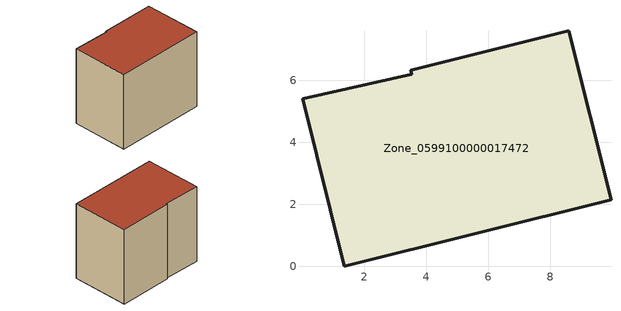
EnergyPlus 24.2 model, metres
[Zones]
Zone_0599100000017472
 floor ground (C_G): 9.96,2.14 1.36,0 0.01,5.39 3.54,6.19 3.51,6.31 8.59,7.59 z0
 wall outside (C_F): 9.96,2.14 8.59,7.59 3.51,6.31 3.54,6.19 0.01,5.39 1.36,0 9.96,2.14 z0:7.58
 roof outside (C_R): 1.36,0 9.96,2.14 8.59,7.59 3.51,6.31 3.54,6.19 0.01,5.39 z7.58
[BUILDING]
Pand.0599100000017472: North Axis=0; Terrain=City; Loads Convergence Tolerance Value=0.04; Temperature Convergence Tolerance Value=0.4; Solar Distribution=FullExterior; Maximum Number of Warmup Days=25; Minimum Number of Warmup Days=1
[Site:Location]
Rotterdam.The.Hague.AP_ZH_NLD Design_Conditions: Latitude=51.96; Longitude=4.45; Time Zone=1; Elevation=-4.5
[SITE:GROUNDTEMPERATURE:BUILDINGSURFACE]
18, 18, 18, 18, 18, 18, 18, 18, 18, 18, 18, 18
[MATERIAL] Thermal Absorptance=0.9; Solar Absorptance=0.7; Visible Absorptance=0.7
Name | Roughness | Thickness | Conductivity | Density | Specific Heat
G.TC.1975-1991 | MediumSmooth | 0.15 | 0.288461 | 540 | 1210
F.TC.1975-1991 | Rough | 0.3 | 0.230769 | 1920 | 840
R.TC.1975-1991 | MediumRough | 0.2 | 0.153846 | 1500 | 1000
[CONSTRUCTION]
C_G: G.TC.1975-1991
C_F: F.TC.1975-1991
C_R: R.TC.1975-1991
[ZONE]
Zone_0599100000017472: Type=1; Multiplier=1; Ceiling Height=Autocalculate; Volume=Autocalculate; Floor Area=autocalculate; Part of Total Floor Area=Yes
[ZONEINFILTRATION:DESIGNFLOWRATE]
Infil_Zone_0599100000017472: Zone or ZoneList or Space or SpaceList=Zone_0599100000017472; Schedule=AlwaysOn; Design Flow Rate Calculation Method=Flow/Area; Flow Rate per Floor Area=0.003; Constant Term Coefficient=1; Temperature Term Coefficient=0; Velocity Term Coefficient=0; Velocity Squared Term Coefficient=0
[HVACTEMPLATE:ZONE:IDEALLOADSAIRSYSTEM]
Zone_0599100000017472: Maximum Heating Supply Air Temperature=50; Minimum Cooling Supply Air Temperature=13; Maximum Heating Supply Air Humidity Ratio=0.0156; Minimum Cooling Supply Air Humidity Ratio=0.0077; Heating Limit=NoLimit; Cooling Limit=NoLimit; Dehumidification Control Type=ConstantSensibleHeatRatio; Cooling Sensible Heat Ratio=0.7; Dehumidification Setpoint=60; Humidification Control Type=None; Humidification Setpoint=30; Outdoor Air Method=None; Outdoor Air Flow Rate per Person=0.00944; Outdoor Air Flow Rate per Zone Floor Area=0; Outdoor Air Flow Rate per Zone=0; Demand Controlled Ventilation Type=None; Outdoor Air Economizer Type=NoEconomizer; Heat Recovery Type=None; Sensible Heat Recovery Effectiveness=0.7; Latent Heat Recovery Effectiveness=0.65
[ZONECONTROL:THERMOSTAT]
ThermostatControl_Zone_0599100000017472: Zone or ZoneList=Zone_0599100000017472; Control Type Schedule=DualSetpointControlType; Control 1=Thermostat_Zone_0599100000017472; Temperature Difference Between Cutout And Setpoint=0
[THERMOSTATSETPOINT:DUALSETPOINT]
Thermostat_Zone_0599100000017472: Heating Setpoint Temperature Schedule=HeatingSetpoint_Zone_0599100000017472; Cooling Setpoint Temperature Schedule=CoolingSetpoint_Zone_0599100000017472
[SCHEDULE:COMPACT]
HeatingSetpoint_Zone_0599100000017472: Through: 12/31, For: AllDays, Until: 24:00, 21
CoolingSetpoint_Zone_0599100000017472: Through: 12/31, For: AllDays, Until: 24:00, 24
DualSetpointControlType: Through: 12/31, For: AllDays, Until: 24:00, 4
AlwaysOn: Through: 12/31, For: AllDays, Until: 24:00, 1
